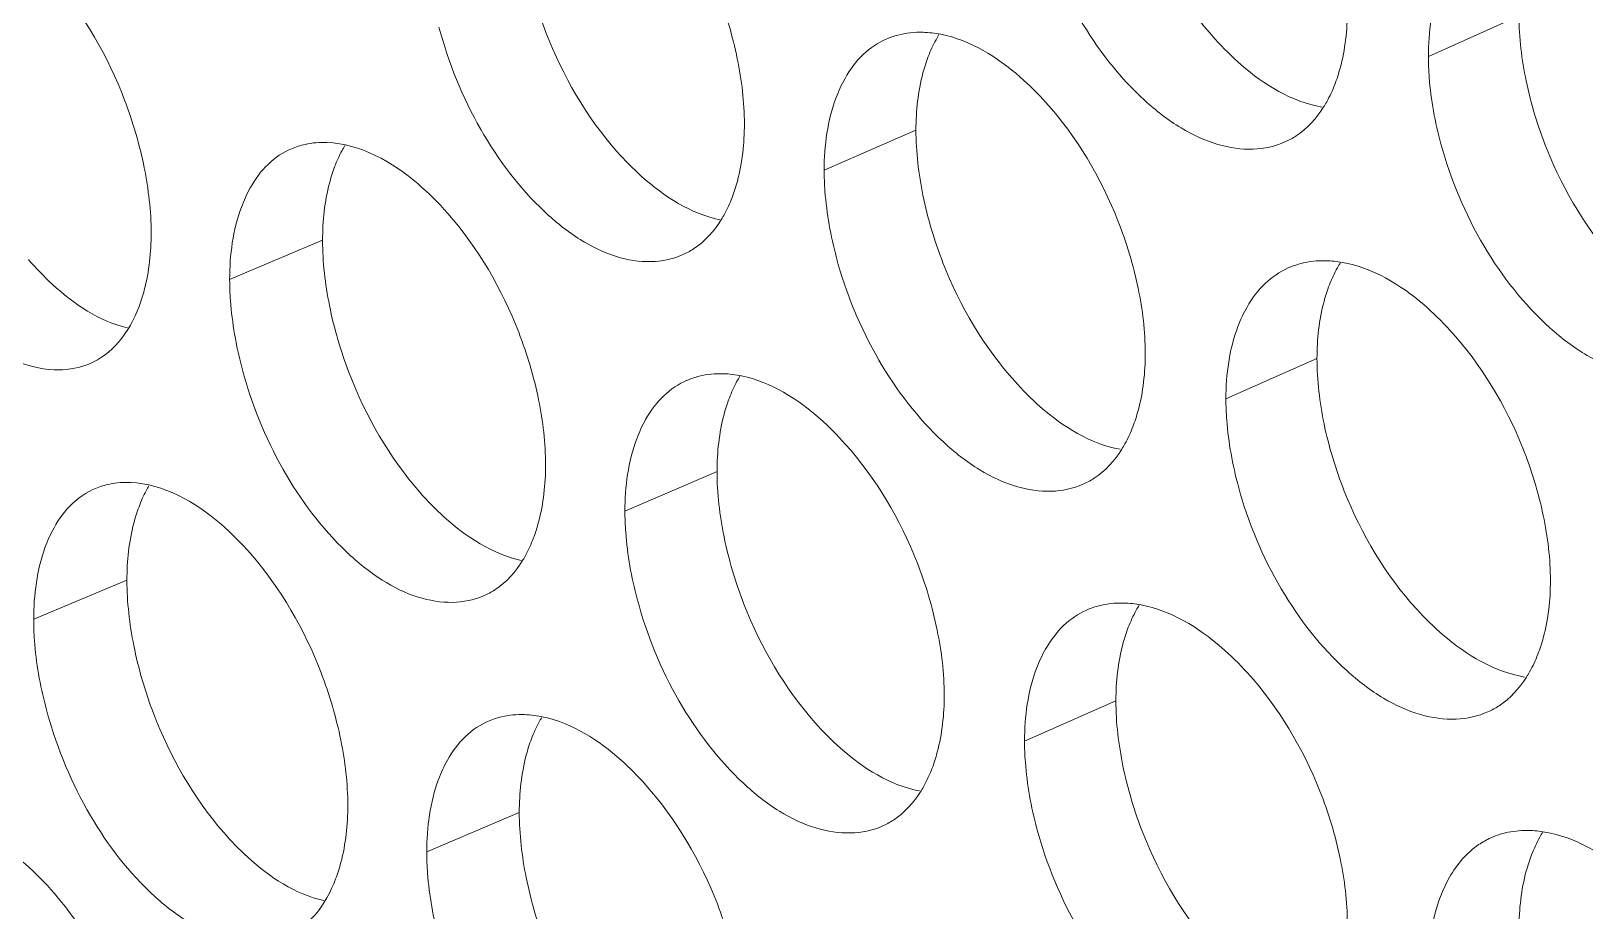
# Model space of a CAD drawing. Header units: millimetres. Extents: x 1177 to 4147, y 93 to 2194.
# Drawn here: x 2549.1 to 2562.51, y 915.94 to 923.53 of the extents above; entities that cross this region are included whole.
import ezdxf

# ---------------------------------------------------------------- set-up
doc = ezdxf.new("R2010")
doc.units = ezdxf.units.MM
doc.header["$LTSCALE"] = 0.1
doc.layers.get('0').update_dxf_attribs({"lineweight": 13})
doc.layers.add('标注', color=251, linetype='Continuous', lineweight=9)

# ---------------------------------------------------------------- blocks, each defined once
blk = doc.blocks.new('02')
at = {"layer": '标注'}
for p, q in [((4429.047, 910.786), (4427.929, 910.286)), ((4421.609, 909.377), (4420.477, 908.885)), ((4421.609, 909.377), (4420.477, 908.885)), ((4414.291, 908.019), (4413.145, 907.535)), ((4426.555, 906.561), (4425.432, 906.063)), ((4426.555, 906.561), (4425.432, 906.063)), ((4419.156, 905.169), (4418.02, 904.679)), ((4411.878, 903.828), (4410.728, 903.347)), ((4424.075, 902.341), (4422.948, 901.846)), ((4416.717, 900.966), (4415.576, 900.479))]:
    blk.add_line(p, q, dxfattribs=at)
for centre, radius, start, end in [((4421.636, 909.596), 0.984, 104.7476, 113.5233), ((4421.636, 909.596), 0.984, 104.7476, 113.5233), ((4414.281, 908.263), 0.96, 102.3564, 112.9065), ((4426.606, 906.763), 1.001, 106.2734, 113.935), ((4426.606, 906.763), 1.001, 106.2734, 113.935), ((4419.171, 905.396), 0.976, 103.9644, 113.3177), ((4411.856, 904.08), 0.952, 101.531, 112.7006), ((4424.114, 902.552), 0.993, 105.5171, 113.729), ((4416.719, 901.202), 0.968, 103.1675, 113.1121), ((4429.11, 899.731), 1.009, 107.0166, 114.1413)]:
    blk.add_arc(centre, radius, start, end, dxfattribs=at)
for points, knots in [([(4424.075, 913.591), (4424.075, 913.321), (4424.143, 912.762), (4424.468, 911.68), (4424.918, 910.921), (4425.3, 910.498)], [0, 0, 0, 0, 0.238849, 0.49511, 1, 1, 1, 1]), ([(4419.493, 909.452), (4419.493, 909.721), (4419.425, 910.281), (4419.102, 911.363), (4418.657, 912.125), (4418.279, 912.551)], [0, 0, 0, 0, 0.238846, 0.495203, 1, 1, 1, 1]), ([(4419.493, 909.452), (4419.493, 909.721), (4419.425, 910.281), (4419.102, 911.363), (4418.657, 912.125), (4418.279, 912.551)], [0, 0, 0, 0, 0.238846, 0.495203, 1, 1, 1, 1]), ([(4416.717, 912.216), (4416.717, 911.947), (4416.783, 911.387), (4417.103, 910.304), (4417.545, 909.541), (4417.921, 909.114)], [0, 0, 0, 0, 0.23906, 0.495561, 1, 1, 1, 1]), ([(4416.717, 912.216), (4416.717, 911.947), (4416.783, 911.387), (4417.103, 910.304), (4417.545, 909.541), (4417.921, 909.114)], [0, 0, 0, 0, 0.23906, 0.495561, 1, 1, 1, 1]), ([(4423.101, 912.015), (4423.219, 911.575), (4423.562, 910.748), (4424.227, 909.884), (4424.849, 909.398), (4425.308, 909.185), (4425.756, 909.117), (4426.038, 909.176), (4426.16, 909.231)], [0, 0, 0, 0, 0.299735, 0.582272, 0.706518, 0.81572, 0.911912, 1, 1, 1, 1]), ([(4428.19, 911.418), (4428.147, 911.341), (4427.983, 910.986), (4427.929, 910.588), (4427.929, 910.286)], [0, 0, 0, 0, 0.225206, 1, 1, 1, 1]), ([(4412.177, 908.109), (4412.177, 908.379), (4412.11, 908.939), (4411.793, 910.023), (4411.355, 910.787), (4410.983, 911.217)], [0, 0, 0, 0, 0.23906, 0.495656, 1, 1, 1, 1]), ([(4426.775, 909.939), (4426.8, 910.006), (4426.895, 910.299), (4426.929, 910.61), (4426.929, 910.846)], [0, 0, 0, 0, 0.231134, 1, 1, 1, 1]), ([(4429.047, 910.786), (4429.047, 910.517), (4429.116, 909.958), (4429.444, 908.877), (4429.9, 908.119), (4430.284, 907.699)], [0, 0, 0, 0, 0.238709, 0.494811, 1, 1, 1, 1]), ([(4415.726, 910.648), (4415.842, 910.209), (4416.177, 909.382), (4416.829, 908.515), (4417.438, 908.023), (4417.888, 907.805), (4418.328, 907.73), (4418.606, 907.786), (4418.727, 907.838)], [0, 0, 0, 0, 0.301171, 0.584422, 0.708619, 0.817421, 0.912868, 1, 1, 1, 1]), ([(4415.726, 910.648), (4415.842, 910.209), (4416.177, 909.382), (4416.829, 908.515), (4417.438, 908.023), (4417.888, 907.805), (4418.328, 907.73), (4418.606, 907.786), (4418.727, 907.838)], [0, 0, 0, 0, 0.301171, 0.584422, 0.708619, 0.817421, 0.912868, 1, 1, 1, 1]), ([(4421.243, 910.499), (4421.138, 910.453), (4420.937, 910.317), (4420.795, 910.122), (4420.734, 910.015)], [0, 0, 0, 0, 0.480902, 1, 1, 1, 1]), ([(4421.243, 910.499), (4421.138, 910.453), (4420.937, 910.317), (4420.795, 910.122), (4420.734, 910.015)], [0, 0, 0, 0, 0.480902, 1, 1, 1, 1]), ([(4421.893, 910.555), (4421.881, 910.534), (4421.83, 910.447), (4421.788, 910.355), (4421.761, 910.284)], [0, 0, 0, 0, 0.242091, 1, 1, 1, 1]), ([(4421.893, 910.555), (4421.881, 910.534), (4421.83, 910.447), (4421.788, 910.355), (4421.761, 910.284)], [0, 0, 0, 0, 0.242091, 1, 1, 1, 1]), ([(4423.21, 909.719), (4423.111, 909.829), (4422.747, 910.194), (4422.279, 910.487), (4421.915, 910.558)], [0, 0, 0, 0, 0.285148, 1, 1, 1, 1]), ([(4423.21, 909.719), (4423.111, 909.829), (4422.747, 910.194), (4422.279, 910.487), (4421.915, 910.558)], [0, 0, 0, 0, 0.285148, 1, 1, 1, 1]), ([(4425.3, 910.498), (4425.4, 910.387), (4425.769, 910.018), (4426.246, 909.726), (4426.614, 909.661)], [0, 0, 0, 0, 0.285283, 1, 1, 1, 1]), ([(4421.761, 910.284), (4421.736, 910.218), (4421.642, 909.924), (4421.609, 909.613), (4421.609, 909.377)], [0, 0, 0, 0, 0.230754, 1, 1, 1, 1]), ([(4421.761, 910.284), (4421.736, 910.218), (4421.642, 909.924), (4421.609, 909.613), (4421.609, 909.377)], [0, 0, 0, 0, 0.230754, 1, 1, 1, 1]), ([(4427.929, 910.286), (4427.929, 910.199), (4427.944, 909.835), (4428.011, 909.474), (4428.084, 909.206)], [0, 0, 0, 0, 0.238197, 1, 1, 1, 1]), ([(4420.734, 910.015), (4420.691, 909.939), (4420.53, 909.584), (4420.477, 909.186), (4420.477, 908.885)], [0, 0, 0, 0, 0.224496, 1, 1, 1, 1]), ([(4420.734, 910.015), (4420.691, 909.939), (4420.53, 909.584), (4420.477, 909.186), (4420.477, 908.885)], [0, 0, 0, 0, 0.224496, 1, 1, 1, 1]), ([(4426.637, 909.662), (4426.65, 909.683), (4426.703, 909.772), (4426.746, 909.866), (4426.775, 909.939)], [0, 0, 0, 0, 0.242135, 1, 1, 1, 1]), ([(4424.437, 906.626), (4424.437, 906.895), (4424.369, 907.454), (4424.042, 908.536), (4423.591, 909.295), (4423.21, 909.719)], [0, 0, 0, 0, 0.238705, 0.494901, 1, 1, 1, 1]), ([(4424.437, 906.626), (4424.437, 906.895), (4424.369, 907.454), (4424.042, 908.536), (4423.591, 909.295), (4423.21, 909.719)], [0, 0, 0, 0, 0.238705, 0.494901, 1, 1, 1, 1]), ([(4426.16, 909.231), (4426.208, 909.252), (4426.399, 909.355), (4426.55, 909.523), (4426.637, 909.662)], [0, 0, 0, 0, 0.241404, 1, 1, 1, 1]), ([(4408.472, 909.332), (4408.585, 908.893), (4408.913, 908.068), (4409.551, 907.198), (4410.148, 906.701), (4410.589, 906.477), (4411.022, 906.396), (4411.296, 906.447), (4411.415, 906.497)], [0, 0, 0, 0, 0.302626, 0.586607, 0.710758, 0.819158, 0.913847, 1, 1, 1, 1]), ([(4419.341, 908.546), (4419.366, 908.612), (4419.46, 908.905), (4419.493, 909.215), (4419.493, 909.452)], [0, 0, 0, 0, 0.23069, 1, 1, 1, 1]), ([(4419.341, 908.546), (4419.366, 908.612), (4419.46, 908.905), (4419.493, 909.215), (4419.493, 909.452)], [0, 0, 0, 0, 0.23069, 1, 1, 1, 1]), ([(4421.609, 909.377), (4421.609, 909.107), (4421.676, 908.548), (4422, 907.466), (4422.447, 906.705), (4422.827, 906.281)], [0, 0, 0, 0, 0.238919, 0.49526, 1, 1, 1, 1]), ([(4421.609, 909.377), (4421.609, 909.107), (4421.676, 908.548), (4422, 907.466), (4422.447, 906.705), (4422.827, 906.281)], [0, 0, 0, 0, 0.238919, 0.49526, 1, 1, 1, 1]), ([(4413.907, 909.148), (4413.802, 909.103), (4413.6, 908.967), (4413.458, 908.772), (4413.398, 908.664)], [0, 0, 0, 0, 0.479572, 1, 1, 1, 1]), ([(4415.834, 908.351), (4415.72, 908.48), (4415.315, 908.891), (4414.756, 909.21), (4414.345, 909.225)], [0, 0, 0, 0, 0.29472, 1, 1, 1, 1]), ([(4414.565, 909.186), (4414.553, 909.166), (4414.506, 909.082), (4414.466, 908.994), (4414.44, 908.925)], [0, 0, 0, 0, 0.242079, 1, 1, 1, 1]), ([(4428.084, 909.206), (4428.203, 908.766), (4428.552, 907.937), (4429.226, 907.076), (4429.855, 906.594), (4430.321, 906.384), (4430.774, 906.32), (4431.058, 906.383), (4431.182, 906.439)], [0, 0, 0, 0, 0.298788, 0.580857, 0.705138, 0.814605, 0.911286, 1, 1, 1, 1]), ([(4414.44, 908.925), (4414.415, 908.859), (4414.323, 908.566), (4414.291, 908.256), (4414.291, 908.019)], [0, 0, 0, 0, 0.230311, 1, 1, 1, 1]), ([(4417.921, 909.114), (4418.018, 909.005), (4418.373, 908.641), (4418.831, 908.348), (4419.189, 908.273)], [0, 0, 0, 0, 0.28535, 1, 1, 1, 1]), ([(4417.921, 909.114), (4418.018, 909.005), (4418.373, 908.641), (4418.831, 908.348), (4419.189, 908.273)], [0, 0, 0, 0, 0.28535, 1, 1, 1, 1]), ([(4420.477, 908.885), (4420.477, 908.798), (4420.492, 908.433), (4420.558, 908.072), (4420.629, 907.804)], [0, 0, 0, 0, 0.238111, 1, 1, 1, 1]), ([(4420.477, 908.885), (4420.477, 908.798), (4420.492, 908.433), (4420.558, 908.072), (4420.629, 907.804)], [0, 0, 0, 0, 0.238111, 1, 1, 1, 1]), ([(4413.398, 908.664), (4413.356, 908.588), (4413.196, 908.233), (4413.145, 907.836), (4413.145, 907.535)], [0, 0, 0, 0, 0.2238, 1, 1, 1, 1]), ([(4419.211, 908.278), (4419.223, 908.298), (4419.273, 908.385), (4419.314, 908.475), (4419.341, 908.546)], [0, 0, 0, 0, 0.242099, 1, 1, 1, 1]), ([(4419.211, 908.278), (4419.223, 908.298), (4419.273, 908.385), (4419.314, 908.475), (4419.341, 908.546)], [0, 0, 0, 0, 0.242099, 1, 1, 1, 1]), ([(4417.041, 905.249), (4417.041, 905.518), (4416.974, 906.077), (4416.653, 907.161), (4416.21, 907.923), (4415.834, 908.351)], [0, 0, 0, 0, 0.238918, 0.495354, 1, 1, 1, 1]), ([(4418.727, 907.838), (4418.776, 907.859), (4418.971, 907.963), (4419.124, 908.135), (4419.211, 908.278)], [0, 0, 0, 0, 0.240491, 1, 1, 1, 1]), ([(4418.727, 907.838), (4418.776, 907.859), (4418.971, 907.963), (4419.124, 908.135), (4419.211, 908.278)], [0, 0, 0, 0, 0.240491, 1, 1, 1, 1]), ([(4412.027, 907.204), (4412.052, 907.27), (4412.145, 907.563), (4412.177, 907.873), (4412.177, 908.109)], [0, 0, 0, 0, 0.230247, 1, 1, 1, 1]), ([(4414.291, 908.019), (4414.291, 907.75), (4414.357, 907.19), (4414.675, 906.107), (4415.114, 905.343), (4415.489, 904.915)], [0, 0, 0, 0, 0.239131, 0.495711, 1, 1, 1, 1]), ([(4410.664, 907.783), (4410.756, 907.675), (4411.099, 907.316), (4411.537, 907.021), (4411.884, 906.939)], [0, 0, 0, 0, 0.285356, 1, 1, 1, 1]), ([(4420.629, 907.804), (4420.746, 907.364), (4421.087, 906.537), (4421.748, 905.672), (4422.365, 905.184), (4422.821, 904.969), (4423.267, 904.899), (4423.547, 904.957), (4423.669, 905.011)], [0, 0, 0, 0, 0.300212, 0.582985, 0.707214, 0.816283, 0.912228, 1, 1, 1, 1]), ([(4420.629, 907.804), (4420.746, 907.364), (4421.087, 906.537), (4421.748, 905.672), (4422.365, 905.184), (4422.821, 904.969), (4423.267, 904.899), (4423.547, 904.957), (4423.669, 905.011)], [0, 0, 0, 0, 0.300212, 0.582985, 0.707214, 0.816283, 0.912228, 1, 1, 1, 1]), ([(4426.2, 907.678), (4426.095, 907.632), (4425.895, 907.495), (4425.752, 907.301), (4425.692, 907.194)], [0, 0, 0, 0, 0.481736, 1, 1, 1, 1]), ([(4426.2, 907.678), (4426.095, 907.632), (4425.895, 907.495), (4425.752, 907.301), (4425.692, 907.194)], [0, 0, 0, 0, 0.481736, 1, 1, 1, 1]), ([(4426.665, 907.767), (4426.635, 907.768), (4426.521, 907.766), (4426.407, 907.748), (4426.325, 907.724)], [0, 0, 0, 0, 0.256633, 1, 1, 1, 1]), ([(4426.665, 907.767), (4426.635, 907.768), (4426.521, 907.766), (4426.407, 907.748), (4426.325, 907.724)], [0, 0, 0, 0, 0.256633, 1, 1, 1, 1]), ([(4426.845, 907.746), (4426.832, 907.724), (4426.78, 907.635), (4426.737, 907.541), (4426.708, 907.468)], [0, 0, 0, 0, 0.242119, 1, 1, 1, 1]), ([(4426.845, 907.746), (4426.832, 907.724), (4426.78, 907.635), (4426.737, 907.541), (4426.708, 907.468)], [0, 0, 0, 0, 0.242119, 1, 1, 1, 1]), ([(4428.194, 906.911), (4428.093, 907.022), (4427.72, 907.39), (4427.239, 907.681), (4426.868, 907.747)], [0, 0, 0, 0, 0.285096, 1, 1, 1, 1]), ([(4428.194, 906.911), (4428.093, 907.022), (4427.72, 907.39), (4427.239, 907.681), (4426.868, 907.747)], [0, 0, 0, 0, 0.285096, 1, 1, 1, 1]), ([(4413.145, 907.535), (4413.145, 907.449), (4413.16, 907.084), (4413.224, 906.722), (4413.295, 906.453)], [0, 0, 0, 0, 0.238027, 1, 1, 1, 1]), ([(4426.708, 907.468), (4426.683, 907.402), (4426.588, 907.109), (4426.555, 906.797), (4426.555, 906.561)], [0, 0, 0, 0, 0.23105, 1, 1, 1, 1]), ([(4426.708, 907.468), (4426.683, 907.402), (4426.588, 907.109), (4426.555, 906.797), (4426.555, 906.561)], [0, 0, 0, 0, 0.23105, 1, 1, 1, 1]), ([(4411.415, 906.497), (4411.552, 906.554), (4411.815, 906.757), (4411.967, 907.046), (4412.027, 907.204)], [0, 0, 0, 0, 0.467837, 1, 1, 1, 1]), ([(4425.692, 907.194), (4425.648, 907.118), (4425.485, 906.763), (4425.432, 906.365), (4425.432, 906.063)], [0, 0, 0, 0, 0.224968, 1, 1, 1, 1]), ([(4425.692, 907.194), (4425.648, 907.118), (4425.485, 906.763), (4425.432, 906.365), (4425.432, 906.063)], [0, 0, 0, 0, 0.224968, 1, 1, 1, 1]), ([(4429.434, 903.823), (4429.434, 904.092), (4429.365, 904.651), (4429.035, 905.732), (4428.579, 906.489), (4428.194, 906.911)], [0, 0, 0, 0, 0.238564, 0.494601, 1, 1, 1, 1]), ([(4429.434, 903.823), (4429.434, 904.092), (4429.365, 904.651), (4429.035, 905.732), (4428.579, 906.489), (4428.194, 906.911)], [0, 0, 0, 0, 0.238564, 0.494601, 1, 1, 1, 1]), ([(4413.295, 906.453), (4413.409, 906.014), (4413.742, 905.189), (4414.389, 904.32), (4414.994, 903.827), (4415.442, 903.606), (4415.879, 903.53), (4416.156, 903.584), (4416.276, 903.635)], [0, 0, 0, 0, 0.301654, 0.585147, 0.709328, 0.817996, 0.913192, 1, 1, 1, 1]), ([(4424.284, 905.719), (4424.309, 905.785), (4424.404, 906.078), (4424.437, 906.389), (4424.437, 906.626)], [0, 0, 0, 0, 0.230986, 1, 1, 1, 1]), ([(4424.284, 905.719), (4424.309, 905.785), (4424.404, 906.078), (4424.437, 906.389), (4424.437, 906.626)], [0, 0, 0, 0, 0.230986, 1, 1, 1, 1]), ([(4426.555, 906.561), (4426.555, 906.291), (4426.623, 905.732), (4426.95, 904.65), (4427.402, 903.892), (4427.785, 903.47)], [0, 0, 0, 0, 0.238779, 0.49496, 1, 1, 1, 1]), ([(4426.555, 906.561), (4426.555, 906.291), (4426.623, 905.732), (4426.95, 904.65), (4427.402, 903.892), (4427.785, 903.47)], [0, 0, 0, 0, 0.238779, 0.49496, 1, 1, 1, 1]), ([(4418.784, 906.293), (4418.68, 906.248), (4418.478, 906.111), (4418.336, 905.916), (4418.275, 905.809)], [0, 0, 0, 0, 0.48047, 1, 1, 1, 1]), ([(4419.437, 906.343), (4419.425, 906.322), (4419.375, 906.236), (4419.334, 906.146), (4419.308, 906.075)], [0, 0, 0, 0, 0.242083, 1, 1, 1, 1]), ([(4420.738, 905.507), (4420.64, 905.617), (4420.28, 905.98), (4419.819, 906.273), (4419.459, 906.347)], [0, 0, 0, 0, 0.285164, 1, 1, 1, 1]), ([(4422.827, 906.281), (4422.926, 906.17), (4423.29, 905.803), (4423.761, 905.511), (4424.126, 905.442)], [0, 0, 0, 0, 0.285312, 1, 1, 1, 1]), ([(4422.827, 906.281), (4422.926, 906.17), (4423.29, 905.803), (4423.761, 905.511), (4424.126, 905.442)], [0, 0, 0, 0, 0.285312, 1, 1, 1, 1]), ([(4419.308, 906.075), (4419.282, 906.009), (4419.189, 905.716), (4419.156, 905.405), (4419.156, 905.169)], [0, 0, 0, 0, 0.230606, 1, 1, 1, 1]), ([(4425.432, 906.063), (4425.432, 905.976), (4425.447, 905.612), (4425.514, 905.251), (4425.586, 904.983)], [0, 0, 0, 0, 0.238168, 1, 1, 1, 1]), ([(4425.432, 906.063), (4425.432, 905.976), (4425.447, 905.612), (4425.514, 905.251), (4425.586, 904.983)], [0, 0, 0, 0, 0.238168, 1, 1, 1, 1]), ([(4418.275, 905.809), (4418.233, 905.733), (4418.072, 905.378), (4418.02, 904.981), (4418.02, 904.679)], [0, 0, 0, 0, 0.224262, 1, 1, 1, 1]), ([(4424.148, 905.444), (4424.161, 905.465), (4424.213, 905.554), (4424.256, 905.647), (4424.284, 905.719)], [0, 0, 0, 0, 0.242119, 1, 1, 1, 1]), ([(4424.148, 905.444), (4424.161, 905.465), (4424.213, 905.554), (4424.256, 905.647), (4424.284, 905.719)], [0, 0, 0, 0, 0.242119, 1, 1, 1, 1]), ([(4421.958, 902.411), (4421.958, 902.68), (4421.89, 903.239), (4421.566, 904.322), (4421.118, 905.082), (4420.738, 905.507)], [0, 0, 0, 0, 0.238776, 0.495052, 1, 1, 1, 1]), ([(4423.669, 905.011), (4423.717, 905.032), (4423.909, 905.135), (4424.061, 905.304), (4424.148, 905.444)], [0, 0, 0, 0, 0.241108, 1, 1, 1, 1]), ([(4423.669, 905.011), (4423.717, 905.032), (4423.909, 905.135), (4424.061, 905.304), (4424.148, 905.444)], [0, 0, 0, 0, 0.241108, 1, 1, 1, 1]), ([(4416.89, 904.343), (4416.915, 904.409), (4417.008, 904.702), (4417.041, 905.012), (4417.041, 905.249)], [0, 0, 0, 0, 0.230542, 1, 1, 1, 1]), ([(4419.156, 905.169), (4419.156, 904.899), (4419.223, 904.34), (4419.545, 903.257), (4419.99, 902.495), (4420.367, 902.07)], [0, 0, 0, 0, 0.23899, 0.49541, 1, 1, 1, 1]), ([(4411.489, 904.959), (4411.384, 904.915), (4411.181, 904.779), (4411.039, 904.583), (4410.979, 904.475)], [0, 0, 0, 0, 0.479105, 1, 1, 1, 1]), ([(4413.402, 904.156), (4413.289, 904.285), (4412.887, 904.697), (4412.33, 905.018), (4411.921, 905.034)], [0, 0, 0, 0, 0.295157, 1, 1, 1, 1]), ([(4412.149, 904.991), (4412.137, 904.972), (4412.091, 904.889), (4412.052, 904.801), (4412.027, 904.734)], [0, 0, 0, 0, 0.242084, 1, 1, 1, 1]), ([(4415.489, 904.915), (4415.584, 904.806), (4415.935, 904.444), (4416.387, 904.15), (4416.741, 904.073)], [0, 0, 0, 0, 0.285359, 1, 1, 1, 1]), ([(4425.586, 904.983), (4425.704, 904.543), (4426.05, 903.715), (4426.72, 902.852), (4427.345, 902.368), (4427.808, 902.156), (4428.258, 902.09), (4428.542, 902.152), (4428.664, 902.207)], [0, 0, 0, 0, 0.299261, 0.581563, 0.705826, 0.815161, 0.911598, 1, 1, 1, 1]), ([(4425.586, 904.983), (4425.704, 904.543), (4426.05, 903.715), (4426.72, 902.852), (4427.345, 902.368), (4427.808, 902.156), (4428.258, 902.09), (4428.542, 902.152), (4428.664, 902.207)], [0, 0, 0, 0, 0.299261, 0.581563, 0.705826, 0.815161, 0.911598, 1, 1, 1, 1]), ([(4412.027, 904.734), (4412.002, 904.668), (4411.91, 904.375), (4411.878, 904.065), (4411.878, 903.828)], [0, 0, 0, 0, 0.230164, 1, 1, 1, 1]), ([(4418.02, 904.679), (4418.02, 904.592), (4418.034, 904.228), (4418.1, 903.866), (4418.171, 903.598)], [0, 0, 0, 0, 0.238083, 1, 1, 1, 1]), ([(4410.979, 904.475), (4410.937, 904.399), (4410.779, 904.044), (4410.728, 903.648), (4410.728, 903.347)], [0, 0, 0, 0, 0.223573, 1, 1, 1, 1]), ([(4416.762, 904.078), (4416.774, 904.099), (4416.823, 904.184), (4416.863, 904.274), (4416.89, 904.343)], [0, 0, 0, 0, 0.242095, 1, 1, 1, 1]), ([(4414.602, 901.051), (4414.602, 901.321), (4414.535, 901.88), (4414.216, 902.964), (4413.776, 903.727), (4413.402, 904.156)], [0, 0, 0, 0, 0.238989, 0.495505, 1, 1, 1, 1]), ([(4416.276, 903.635), (4416.325, 903.656), (4416.522, 903.76), (4416.675, 903.934), (4416.762, 904.078)], [0, 0, 0, 0, 0.240168, 1, 1, 1, 1]), ([(4411.878, 903.828), (4411.878, 903.559), (4411.944, 902.999), (4412.26, 901.915), (4412.697, 901.15), (4413.069, 900.721)], [0, 0, 0, 0, 0.239203, 0.495862, 1, 1, 1, 1]), ([(4429.279, 902.915), (4429.305, 902.982), (4429.4, 903.275), (4429.434, 903.586), (4429.434, 903.823)], [0, 0, 0, 0, 0.231283, 1, 1, 1, 1]), ([(4429.279, 902.915), (4429.305, 902.982), (4429.4, 903.275), (4429.434, 903.586), (4429.434, 903.823)], [0, 0, 0, 0, 0.231283, 1, 1, 1, 1]), ([(4418.171, 903.598), (4418.287, 903.158), (4418.626, 902.332), (4419.282, 901.466), (4419.895, 900.976), (4420.348, 900.759), (4420.791, 900.687), (4421.07, 900.743), (4421.191, 900.796)], [0, 0, 0, 0, 0.30069, 0.583702, 0.707914, 0.81685, 0.912547, 1, 1, 1, 1]), ([(4423.715, 903.461), (4423.61, 903.415), (4423.41, 903.278), (4423.267, 903.084), (4423.206, 902.977)], [0, 0, 0, 0, 0.481324, 1, 1, 1, 1]), ([(4424.363, 903.522), (4424.35, 903.501), (4424.298, 903.413), (4424.256, 903.32), (4424.228, 903.248)], [0, 0, 0, 0, 0.242103, 1, 1, 1, 1]), ([(4425.696, 902.687), (4425.596, 902.797), (4425.227, 903.164), (4424.752, 903.456), (4424.385, 903.524)], [0, 0, 0, 0, 0.285125, 1, 1, 1, 1]), ([(4427.785, 903.47), (4427.887, 903.359), (4428.26, 902.989), (4428.743, 902.698), (4429.116, 902.635)], [0, 0, 0, 0, 0.285248, 1, 1, 1, 1]), ([(4427.785, 903.47), (4427.887, 903.359), (4428.26, 902.989), (4428.743, 902.698), (4429.116, 902.635)], [0, 0, 0, 0, 0.285248, 1, 1, 1, 1]), ([(4410.728, 903.347), (4410.728, 903.26), (4410.742, 902.895), (4410.807, 902.534), (4410.877, 902.265)], [0, 0, 0, 0, 0.238, 1, 1, 1, 1]), ([(4424.228, 903.248), (4424.203, 903.182), (4424.108, 902.889), (4424.075, 902.578), (4424.075, 902.341)], [0, 0, 0, 0, 0.230902, 1, 1, 1, 1]), ([(4423.206, 902.977), (4423.163, 902.901), (4423.001, 902.545), (4422.948, 902.148), (4422.948, 901.846)], [0, 0, 0, 0, 0.224731, 1, 1, 1, 1]), ([(4429.139, 902.635), (4429.152, 902.656), (4429.206, 902.746), (4429.25, 902.841), (4429.279, 902.915)], [0, 0, 0, 0, 0.242155, 1, 1, 1, 1]), ([(4429.139, 902.635), (4429.152, 902.656), (4429.206, 902.746), (4429.25, 902.841), (4429.279, 902.915)], [0, 0, 0, 0, 0.242155, 1, 1, 1, 1]), ([(4426.929, 899.596), (4426.929, 899.866), (4426.86, 900.425), (4426.532, 901.506), (4426.079, 902.264), (4425.696, 902.687)], [0, 0, 0, 0, 0.238635, 0.494751, 1, 1, 1, 1]), ([(4428.664, 902.207), (4428.712, 902.228), (4428.901, 902.331), (4429.052, 902.497), (4429.139, 902.635)], [0, 0, 0, 0, 0.24169, 1, 1, 1, 1]), ([(4428.664, 902.207), (4428.712, 902.228), (4428.901, 902.331), (4429.052, 902.497), (4429.139, 902.635)], [0, 0, 0, 0, 0.24169, 1, 1, 1, 1]), ([(4421.806, 901.504), (4421.831, 901.571), (4421.925, 901.864), (4421.958, 902.174), (4421.958, 902.411)], [0, 0, 0, 0, 0.230838, 1, 1, 1, 1]), ([(4410.877, 902.265), (4410.991, 901.826), (4411.321, 901.001), (4411.963, 900.131), (4412.564, 899.636), (4413.009, 899.414), (4413.444, 899.335), (4413.719, 899.387), (4413.839, 899.438)], [0, 0, 0, 0, 0.302139, 0.585875, 0.710041, 0.818575, 0.913518, 1, 1, 1, 1]), ([(4424.075, 902.341), (4424.075, 902.071), (4424.143, 901.512), (4424.468, 900.43), (4424.918, 899.671), (4425.3, 899.248)], [0, 0, 0, 0, 0.238849, 0.49511, 1, 1, 1, 1]), ([(4416.339, 902.092), (4416.234, 902.048), (4416.032, 901.911), (4415.89, 901.716), (4415.83, 901.609)], [0, 0, 0, 0, 0.480026, 1, 1, 1, 1]), ([(4416.994, 902.137), (4416.982, 902.116), (4416.934, 902.031), (4416.894, 901.942), (4416.867, 901.873)], [0, 0, 0, 0, 0.242079, 1, 1, 1, 1]), ([(4418.279, 901.301), (4418.183, 901.41), (4417.827, 901.772), (4417.372, 902.066), (4417.015, 902.142)], [0, 0, 0, 0, 0.285173, 1, 1, 1, 1]), ([(4420.367, 902.07), (4420.465, 901.96), (4420.825, 901.594), (4421.289, 901.301), (4421.651, 901.23)], [0, 0, 0, 0, 0.285334, 1, 1, 1, 1]), ([(4416.867, 901.873), (4416.842, 901.806), (4416.749, 901.513), (4416.717, 901.203), (4416.717, 900.966)], [0, 0, 0, 0, 0.230459, 1, 1, 1, 1]), ([(4422.948, 901.846), (4422.948, 901.759), (4422.963, 901.395), (4423.029, 901.034), (4423.101, 900.765)], [0, 0, 0, 0, 0.23814, 1, 1, 1, 1]), ([(4415.83, 901.609), (4415.787, 901.533), (4415.627, 901.177), (4415.576, 900.781), (4415.576, 900.479)], [0, 0, 0, 0, 0.22403, 1, 1, 1, 1]), ([(4421.673, 901.233), (4421.686, 901.254), (4421.736, 901.341), (4421.778, 901.433), (4421.806, 901.504)], [0, 0, 0, 0, 0.242107, 1, 1, 1, 1]), ([(4419.493, 898.202), (4419.493, 898.471), (4419.425, 899.031), (4419.102, 900.113), (4418.657, 900.875), (4418.279, 901.301)], [0, 0, 0, 0, 0.238846, 0.495203, 1, 1, 1, 1]), ([(4421.191, 900.796), (4421.24, 900.817), (4421.433, 900.921), (4421.586, 901.092), (4421.673, 901.233)], [0, 0, 0, 0, 0.240804, 1, 1, 1, 1]), ([(4414.452, 900.146), (4414.477, 900.212), (4414.57, 900.505), (4414.602, 900.815), (4414.602, 901.051)], [0, 0, 0, 0, 0.230395, 1, 1, 1, 1]), ([(4416.717, 900.966), (4416.717, 900.697), (4416.783, 900.137), (4417.103, 899.054), (4417.545, 898.291), (4417.921, 897.864)], [0, 0, 0, 0, 0.23906, 0.495561, 1, 1, 1, 1]), ([(4410.983, 899.967), (4410.871, 900.097), (4410.472, 900.508), (4409.918, 900.832), (4409.51, 900.848)], [0, 0, 0, 0, 0.295598, 1, 1, 1, 1]), ([(4413.069, 900.721), (4413.163, 900.613), (4413.51, 900.252), (4413.955, 899.958), (4414.306, 899.878)], [0, 0, 0, 0, 0.285361, 1, 1, 1, 1]), ([(4423.101, 900.765), (4423.219, 900.325), (4423.562, 899.498), (4424.227, 898.634), (4424.849, 898.148), (4425.308, 897.935), (4425.756, 897.867), (4426.038, 897.926), (4426.16, 897.981)], [0, 0, 0, 0, 0.299735, 0.582272, 0.706518, 0.81572, 0.911912, 1, 1, 1, 1]), ([(4429.168, 900.743), (4429.138, 900.744), (4429.019, 900.742), (4428.9, 900.722), (4428.815, 900.696)], [0, 0, 0, 0, 0.25678, 1, 1, 1, 1]), ([(4429.341, 900.725), (4429.328, 900.703), (4429.274, 900.613), (4429.23, 900.518), (4429.202, 900.444)], [0, 0, 0, 0, 0.242139, 1, 1, 1, 1]), ([(4430.706, 899.89), (4430.604, 900.002), (4430.226, 900.371), (4429.739, 900.662), (4429.364, 900.724)], [0, 0, 0, 0, 0.285061, 1, 1, 1, 1]), ([(4428.698, 900.652), (4428.646, 900.628), (4428.438, 900.513), (4428.279, 900.323), (4428.19, 900.168)], [0, 0, 0, 0, 0.240345, 1, 1, 1, 1]), ([(4415.576, 900.479), (4415.576, 900.393), (4415.59, 900.028), (4415.656, 899.666), (4415.726, 899.398)], [0, 0, 0, 0, 0.238055, 1, 1, 1, 1]), ([(4429.202, 900.444), (4429.176, 900.378), (4429.081, 900.085), (4429.047, 899.773), (4429.047, 899.536)], [0, 0, 0, 0, 0.231198, 1, 1, 1, 1]), ([(4413.839, 899.438), (4413.976, 899.496), (4414.239, 899.699), (4414.392, 899.987), (4414.452, 900.146)], [0, 0, 0, 0, 0.468447, 1, 1, 1, 1]), ([(4428.19, 900.168), (4428.147, 900.091), (4427.983, 899.736), (4427.929, 899.338), (4427.929, 899.036)], [0, 0, 0, 0, 0.225206, 1, 1, 1, 1]), ([(4412.177, 896.859), (4412.177, 897.129), (4412.11, 897.689), (4411.793, 898.773), (4411.355, 899.537), (4410.983, 899.967)], [0, 0, 0, 0, 0.23906, 0.495656, 1, 1, 1, 1])]:
    blk.add_open_spline(points, degree=3, knots=knots, dxfattribs=at)
for points in [[(4421.697, 910.583), (4421.592, 910.586), (4421.486, 910.575), (4421.385, 910.548)], [(4421.697, 910.583), (4421.592, 910.586), (4421.486, 910.575), (4421.385, 910.548)], [(4421.915, 910.558), (4421.843, 910.572), (4421.77, 910.581), (4421.697, 910.583)], [(4421.915, 910.558), (4421.843, 910.572), (4421.77, 910.581), (4421.697, 910.583)], [(4414.345, 909.225), (4414.255, 909.228), (4414.163, 909.221), (4414.075, 909.201)], [(4426.868, 907.747), (4426.801, 907.758), (4426.733, 907.765), (4426.665, 907.767)], [(4426.868, 907.747), (4426.801, 907.758), (4426.733, 907.765), (4426.665, 907.767)], [(4419.233, 906.374), (4419.133, 906.377), (4419.032, 906.368), (4418.935, 906.344)], [(4419.459, 906.347), (4419.384, 906.363), (4419.308, 906.372), (4419.233, 906.374)], [(4411.921, 905.034), (4411.836, 905.037), (4411.749, 905.031), (4411.666, 905.014)], [(4424.174, 903.547), (4424.065, 903.55), (4423.954, 903.538), (4423.849, 903.508)], [(4424.385, 903.524), (4424.315, 903.537), (4424.245, 903.545), (4424.174, 903.547)], [(4416.782, 902.172), (4416.687, 902.175), (4416.591, 902.166), (4416.499, 902.145)], [(4417.015, 902.142), (4416.939, 902.159), (4416.86, 902.169), (4416.782, 902.172)], [(4429.364, 900.724), (4429.299, 900.735), (4429.234, 900.742), (4429.168, 900.743)]]:
    blk.add_open_spline(points, degree=3, dxfattribs=at)

msp = doc.modelspace()

# ---------------------------------------------------------------- block references
at = {"xscale": 0.7, "yscale": 0.7, "zscale": 0.7}
msp.add_blockref('02', (-538.391, 286.112), dxfattribs=at)

doc.saveas('drawing.dxf')
